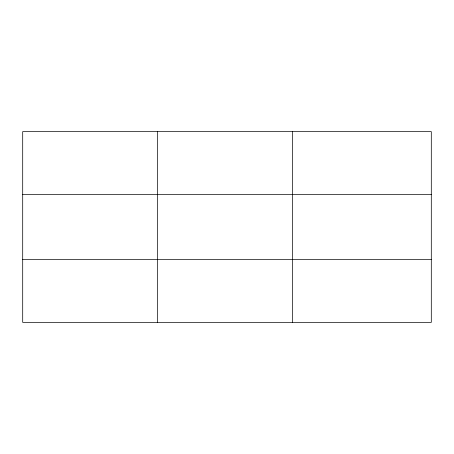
<?xml version="1.0" encoding="UTF-8"?>
<svg xmlns="http://www.w3.org/2000/svg" width="454" height="454" viewBox="0 0 454 454"><rect width="100%" height="100%" fill="white"/><g stroke="black" fill="none" stroke-linecap="round" stroke-linejoin="round"><path stroke-width="0.68" d="M431.3 259.427L431.3 322.374L22.7 322.374L22.7 131.626L431.3 131.626L431.3 259.427L22.7 259.427M22.7 194.573L431.3 194.573M292.376 131.626L292.376 322.374M157.538 131.626L157.538 322.374"/></g></svg>
